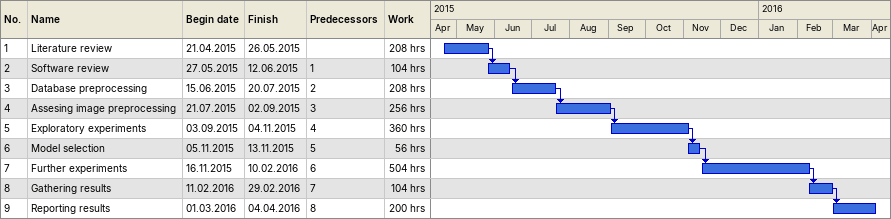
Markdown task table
| ID | Task | Start | Finish | Predecessors | Work (h) |
|---|---|---|---|---|---|
| 1 | Literature review | 2015-04-21 | 2015-05-26 |  | 208 |
| 2 | Software review | 2015-05-27 | 2015-06-12 | 1 | 104 |
| 3 | Database preprocessing | 2015-06-15 | 2015-07-20 | 2 | 208 |
| 4 | Assesing image preprocessing | 2015-07-21 | 2015-09-02 | 3 | 256 |
| 5 | Exploratory experiments | 2015-09-03 | 2015-11-04 | 4 | 360 |
| 6 | Model selection | 2015-11-05 | 2015-11-13 | 5 | 56 |
| 7 | Further experiments | 2015-11-16 | 2016-02-10 | 6 | 504 |
| 8 | Gathering results | 2016-02-11 | 2016-02-29 | 7 | 104 |
| 9 | Reporting results | 2016-03-01 | 2016-04-04 | 8 | 200 |
